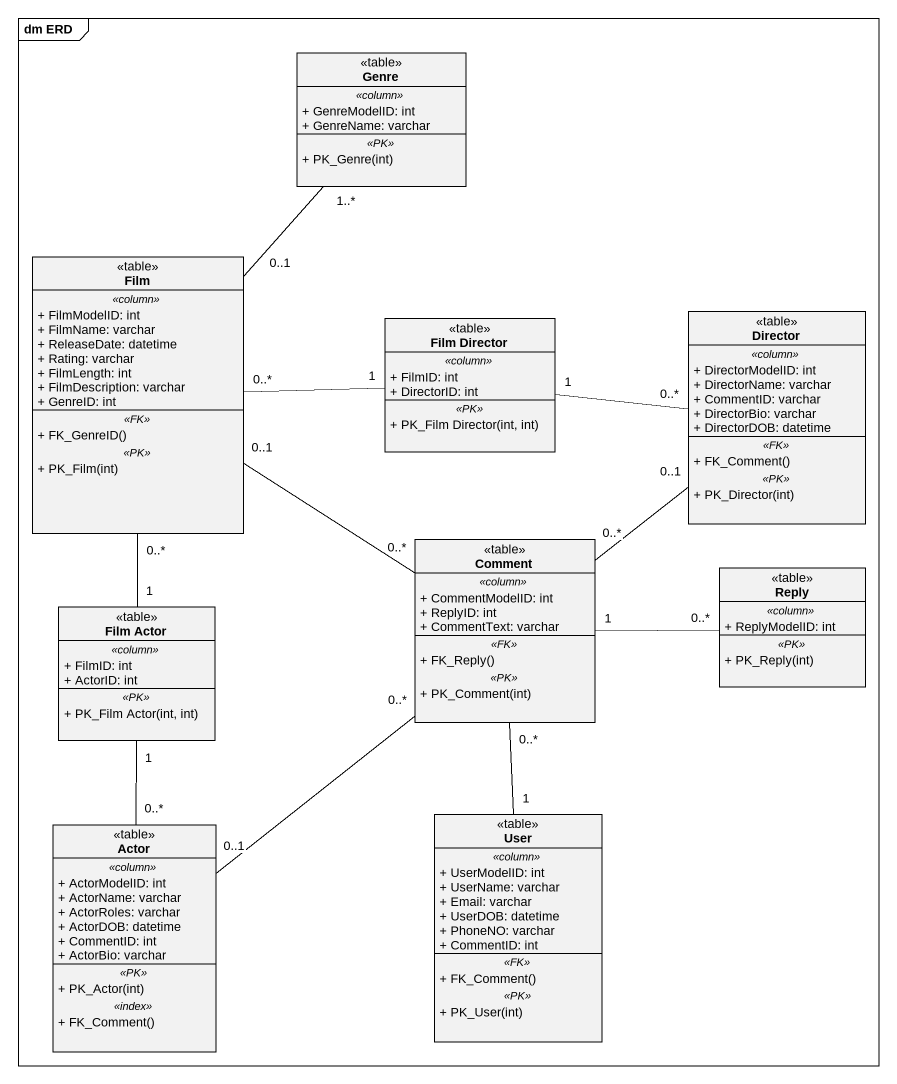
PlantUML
@startuml
mainframe dm ERD
hide circle
hide empty members
skinparam classAttributeIconSize 0
class Genre <<table>> {
  .. <<column>> ..
  + GenreModelID: int
  + GenreName: varchar
  .. <<PK>> ..
  + PK_Genre(int)
}
class Film <<table>> {
  .. <<column>> ..
  + FilmModelID: int
  + FilmName: varchar
  + ReleaseDate: datetime
  + Rating: varchar
  + FilmLength: int
  + FilmDescription: varchar
  + GenreID: int
  .. <<FK>> ..
  + FK_GenreID()
  .. <<PK>> ..
  + PK_Film(int)
}
class "Film Director" as Film_Director <<table>> {
  .. <<column>> ..
  + FilmID: int
  + DirectorID: int
  .. <<PK>> ..
  + PK_Film Director(int, int)
}
class Director <<table>> {
  .. <<column>> ..
  + DirectorModelID: int
  + DirectorName: varchar
  + CommentID: varchar
  + DirectorBio: varchar
  + DirectorDOB: datetime
  .. <<FK>> ..
  + FK_Comment()
  .. <<PK>> ..
  + PK_Director(int)
}
class Comment <<table>> {
  .. <<column>> ..
  + CommentModelID: int
  + ReplyID: int
  + CommentText: varchar
  .. <<FK>> ..
  + FK_Reply()
  .. <<PK>> ..
  + PK_Comment(int)
}
class "Film Actor" as Film_Actor <<table>> {
  .. <<column>> ..
  + FilmID: int
  + ActorID: int
  .. <<PK>> ..
  + PK_Film Actor(int, int)
}
class Reply <<table>> {
  .. <<column>> ..
  + ReplyModelID: int
  .. <<PK>> ..
  + PK_Reply(int)
}
class User <<table>> {
  .. <<column>> ..
  + UserModelID: int
  + UserName: varchar
  + Email: varchar
  + UserDOB: datetime
  + PhoneNO: varchar
  + CommentID: int
  .. <<FK>> ..
  + FK_Comment()
  .. <<PK>> ..
  + PK_User(int)
}
class "Actor" as Actor_ <<table>> {
  .. <<column>> ..
  + ActorModelID: int
  + ActorName: varchar
  + ActorRoles: varchar
  + ActorDOB: datetime
  + CommentID: int
  + ActorBio: varchar
  .. <<PK>> ..
  + PK_Actor(int)
  .. <<index>> ..
  + FK_Comment()
}
Genre "1..*" -- "0..1" Film
Film "0..*" -right- "1" Film_Director
Film "0..1" -- "0..*" Comment
Film "0..*" -- "1" Film_Actor
Film_Director "1" -right- "0..*" Director
Director "0..1" -- "0..*" Comment
Comment "1" -right- "0..*" Reply
Comment "0..*" -- "1" User
Film_Actor "1" -- "0..*" Actor_
Actor_ "0..1" -up- "0..*" Comment
@enduml
